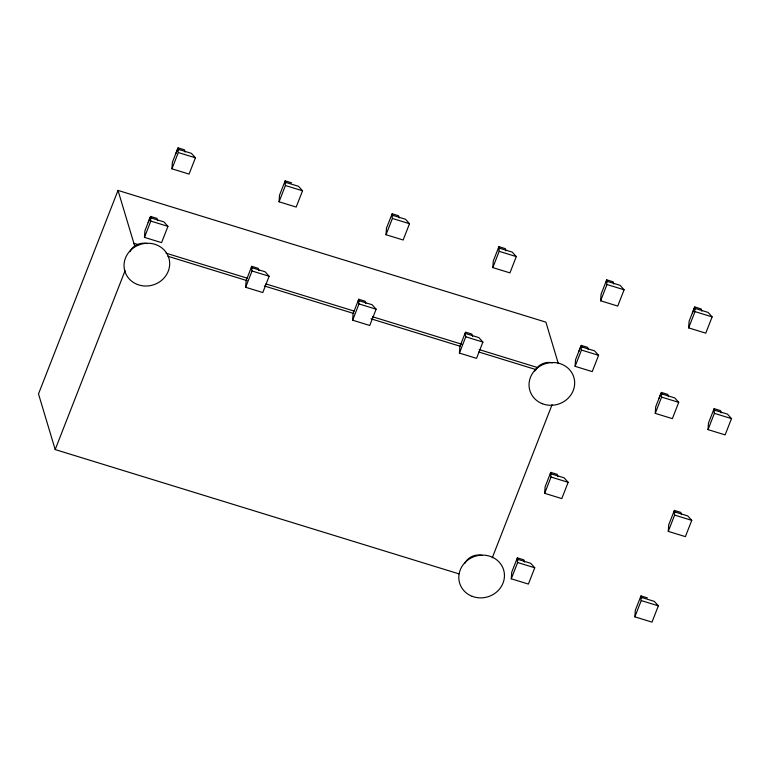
<?xml version="1.0" encoding="UTF-8"?>
<svg xmlns="http://www.w3.org/2000/svg" width="770" height="770" viewBox="0 0 770 770"><rect width="100%" height="100%" fill="white"/><g stroke="black" fill="none" stroke-linecap="round" stroke-linejoin="round"><path stroke-width="1.16" d="M144.462 237.372L144.904 230.817L150.054 217.621L163.914 221.895L167.937 226.361L161.575 242.637L144.462 237.372L150.824 221.086L150.054 217.621M171.941 168.823L172.393 162.268L177.543 149.082L191.403 153.345L195.426 157.812L189.064 174.087L171.941 168.823L178.303 152.537L177.543 149.082M245.669 287.277L252.031 270.992L251.261 267.536L265.13 271.8L269.144 276.266L262.782 292.542L245.669 287.277L246.111 280.723L251.771 266.333L258.191 268.306L258.855 270.53M279.058 201.798L285.42 185.522L284.659 182.057L298.519 186.321L302.533 190.787L296.181 207.072L279.058 201.798L279.5 195.243L285.169 180.854L291.58 182.837M352.641 320.204L359.003 303.929L358.233 300.464L372.103 304.737L376.116 309.194L369.754 325.479L352.641 320.204L353.083 313.65L358.743 299.27L365.163 301.243L365.827 303.467M386.03 234.734L392.392 218.449L391.632 214.994L405.492 219.258L409.505 223.724L403.153 239.999L386.03 234.734L386.473 228.18L392.142 213.791L398.552 215.764L399.226 217.987M459.421 353.083L465.783 336.798L465.022 333.343L478.882 337.606L482.896 342.072L476.543 358.348L459.421 353.083L459.863 346.529L465.532 332.139L471.943 334.113L472.616 336.346M492.819 267.604L499.181 251.328L498.411 247.863L512.281 252.136L516.295 256.593L509.932 272.878L492.819 267.604L493.262 261.049L498.922 246.669L505.341 248.643L506.006 250.866M511.28 578.799L517.642 562.524L516.872 559.059L530.742 563.322L534.755 567.788L528.393 584.074L511.28 578.799L511.723 572.245L517.382 557.855L523.802 559.838L524.466 562.062M544.669 493.32L551.031 477.044L550.271 473.579L564.131 477.852L568.154 482.309L561.792 498.594L544.669 493.32L545.121 486.765L550.781 472.385L557.201 474.358L557.865 476.582M575.113 366.337L575.556 359.783L580.705 346.596L594.575 350.86L598.588 355.326L592.226 371.602L575.113 366.337L581.475 350.052L580.705 346.596M600.619 300.791L606.981 284.515L606.211 281.05L620.081 285.324L624.095 289.78L617.732 306.065L600.619 300.791L601.062 294.236L606.721 279.856L613.141 281.83L613.806 284.053M634.875 616.847L641.237 600.571L640.476 597.106L654.336 601.38L658.35 605.836L651.988 622.122L634.875 616.847L635.317 610.292L640.977 595.913L647.397 597.886M655.251 413.375L655.693 406.82L660.843 393.634L674.712 397.897L678.726 402.364L672.364 418.639L655.251 413.375L661.613 397.089L660.843 393.634M668.273 531.377L674.626 515.091L673.865 511.636L687.726 515.9L691.749 520.366L685.387 536.642L668.273 531.377L668.716 524.822L674.376 510.433L680.796 512.406L681.46 514.639M688.64 327.895L689.092 321.34L694.242 308.154L708.102 312.418L712.125 316.884L705.763 333.16L688.64 327.895L695.002 311.609L694.242 308.154M708.025 429.622L714.387 413.336L713.617 409.881L727.486 414.144L731.5 418.611L725.138 434.886L708.025 429.622L708.467 423.067L714.127 408.678L720.547 410.651L721.211 412.874M558.308 363.517L545.901 322.149L118.012 190.421L38.5 393.932L55.19 449.565L458.987 573.881M55.19 449.565L125.087 270.655M148.177 222.53L150.564 216.428L156.984 218.401L157.648 220.624M175.666 153.981L178.053 147.879L184.473 149.852L185.137 152.085M492.251 557.817L552.1 404.625M578.828 351.495L581.215 345.393L587.635 347.366L588.299 349.599M658.966 398.533L661.353 392.431L667.773 394.404L668.437 396.627M692.365 313.063L694.752 306.951L701.172 308.934L701.836 311.157M178.303 152.537L195.426 157.812M285.42 185.522L302.533 190.787M392.392 218.449L409.505 223.724M499.181 251.328L516.295 256.593M606.981 284.515L624.095 289.78M695.002 311.609L712.125 316.884M581.475 350.052L598.588 355.326M150.824 221.086L167.937 226.361M252.031 270.992L269.144 276.266M359.003 303.929L376.116 309.194M465.783 336.798L482.896 342.072M661.613 397.089L678.726 402.364M714.387 413.336L731.5 418.611M133.865 243.272L138.456 244.687M165.983 253.157L247.43 278.239M265.785 283.889L354.123 311.08M372.478 316.73L461.952 344.277M479.161 349.58L537.662 367.588M167.966 256.294L247.122 280.665M264.331 285.959L353.805 313.506M371.015 318.809L460.489 346.356M478.844 352.006L536.199 369.667M551.031 477.044L568.154 482.309M674.626 515.091L691.749 520.366M517.642 562.524L534.755 567.788M641.237 600.571L658.35 605.836M694.752 306.951L695.416 309.174M714.127 408.678L714.801 410.901M661.353 392.431L662.027 394.654M606.721 279.856L607.395 282.08M674.376 510.433L675.04 512.656M581.215 345.393L581.879 347.617M640.977 595.913L641.651 598.136M498.922 246.669L499.586 248.893M550.781 472.385L551.445 474.609M517.382 557.855L518.056 560.088M392.142 213.791L392.806 216.014M358.743 299.27L359.407 301.494M285.169 180.854L285.834 183.077M251.771 266.333L252.435 268.557M178.053 147.879L178.717 150.102M150.564 216.428L151.228 218.651M118.012 190.421L134.702 246.053M129.889 251.713A14.697 13.6 -16.7 0 1 147.455 243.59M464.666 563.563A14.697 13.6 -16.7 0 1 482.222 555.44M534.88 370.976A14.697 13.6 -16.7 0 1 552.446 362.863M472.174 596.327A22.965 21.242 -16.7 0 0 504.35 573.525A22.965 21.242 -16.7 0 0 468.372 559.636A22.965 21.242 -16.7 0 0 472.174 596.327M542.398 403.74A22.965 21.242 -16.7 0 0 574.574 380.938A22.965 21.242 -16.7 0 0 538.596 367.049A22.965 21.242 -16.7 0 0 542.398 403.74M137.406 284.467A22.965 21.242 -16.7 0 0 169.583 261.675A22.965 21.242 -16.7 0 0 133.595 247.776A22.965 21.242 -16.7 0 0 137.406 284.467"/></g></svg>
